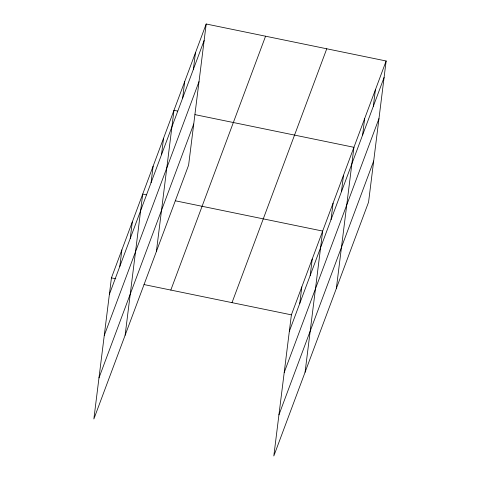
<?xml version="1.0" encoding="UTF-8"?>
<svg xmlns="http://www.w3.org/2000/svg" width="480" height="480" viewBox="0 0 480 480"><rect width="100%" height="100%" fill="white"/><g stroke="black" fill="none" stroke-linecap="round" stroke-linejoin="round"><path stroke-width="0.72" d="M206.19 24L111.438 277.86L93.858 419.01L188.61 165.15L206.19 24L386.142 60.99L368.562 202.14L273.81 456L291.39 314.85L386.142 60.99M119.808 266.418L121.86 249.936M130.23 238.494L132.282 222.012M125.124 335.238L142.704 194.088L146.328 194.832M151.074 182.646L153.126 166.164M161.496 154.722L163.554 138.24M156.396 251.466L173.976 110.316L177.594 111.06M182.658 98.022L184.71 81.54M193.398 69.252L195.45 52.77M299.76 303.408L301.812 286.926M310.182 275.484L312.234 259.002M305.076 372.228L322.662 231.072L175.296 200.784M331.032 219.63L333.084 203.148M341.454 191.706L343.506 175.224M336.348 288.45L353.928 147.3L194.976 114.63M362.616 135.012L364.668 118.53M373.35 106.242L375.402 89.76M109.386 294.342L204.138 40.482M104.262 335.484L199.014 81.624M98.982 377.874L193.734 124.008M170.82 290.07L265.572 36.204M232.008 302.646L326.76 48.78M289.338 331.332L384.09 77.472M284.214 372.474L378.966 118.608M278.934 414.858L373.686 160.998M111.438 277.86L115.782 278.754M144.024 284.562L291.39 314.85"/></g></svg>
